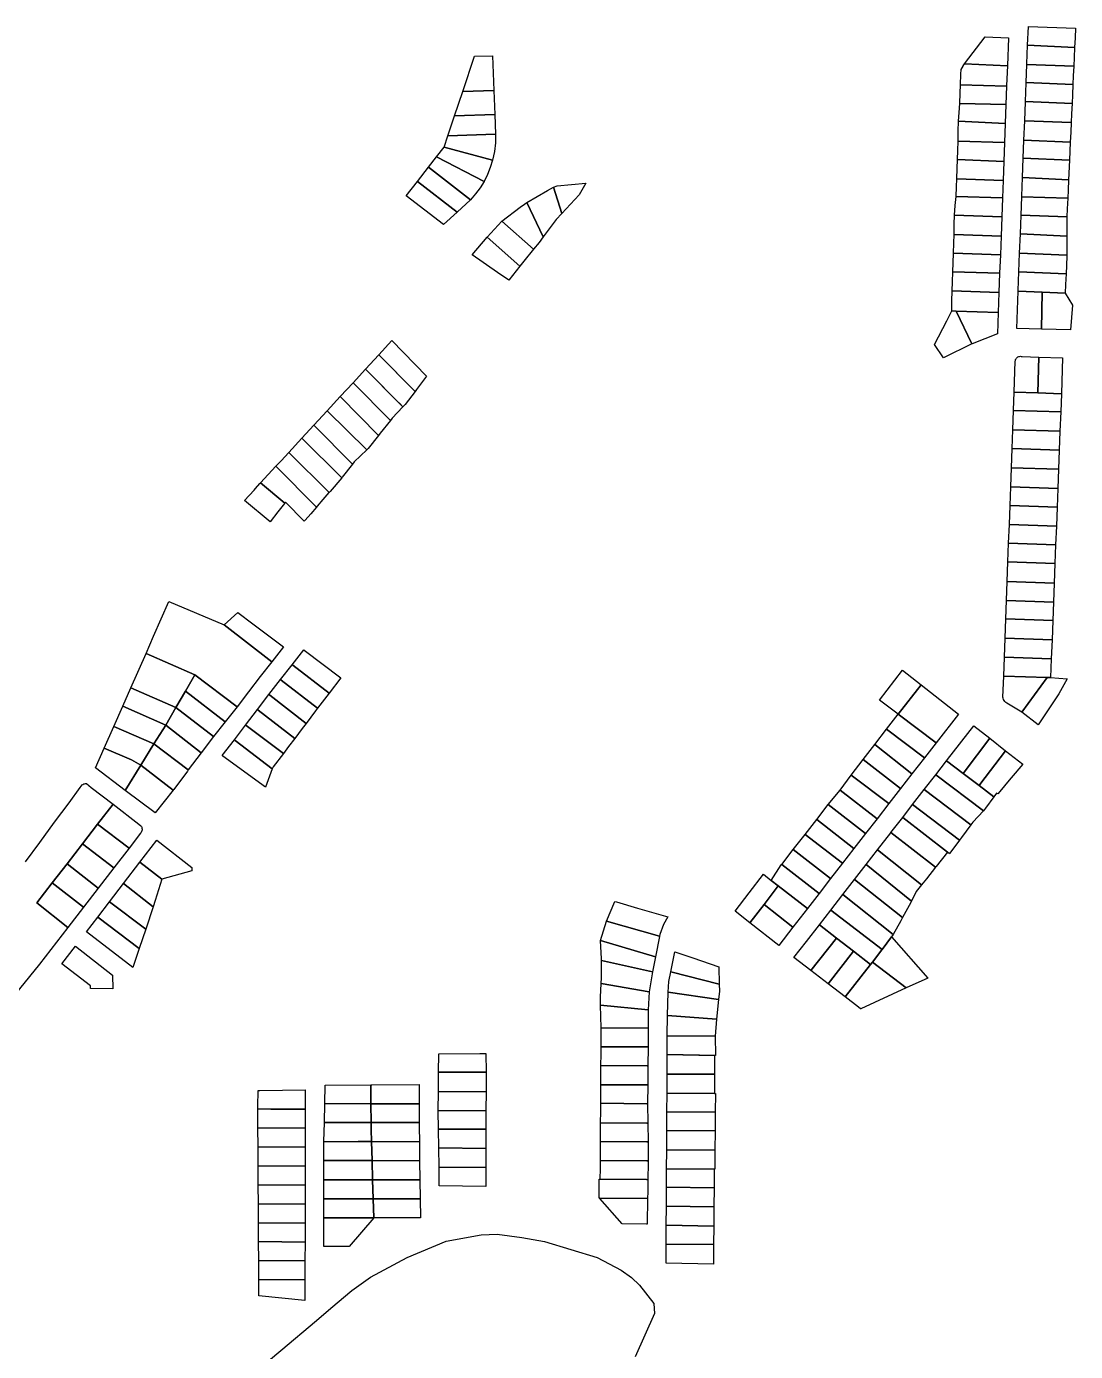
# Model space of a CAD drawing. Header units: millimetres. Extents: x 522658 to 553925, y 7796479 to 7820139.
# Drawn here: x 540008 to 540674, y 7802956 to 7803797 of the extents above; entities that cross this region are included whole.
import ezdxf

# ---------------------------------------------------------------- set-up
doc = ezdxf.new("R2010")
doc.units = ezdxf.units.MM
doc.layers.add('ZONA RESIDENCIAL 2 (ZR_2)', color=2, linetype='Continuous')

msp = doc.modelspace()

# ---------------------------------------------------------------- linework, layer by layer
at = {"layer": 'ZONA RESIDENCIAL 2 (ZR_2)'}
for points in [[(540630.62, 7803772.06), (540603.41, 7803773.31), (540616.45, 7803790.44), (540631.28, 7803789.73), (540631.27, 7803789.55), (540630.63, 7803772.27), (540630.62, 7803772.06)], [(540673.26, 7803783.69), (540643.47, 7803785.26), (540643.92, 7803797), (540673.83, 7803796.03), (540673.55, 7803789.91), (540673.26, 7803783.69)], [(540672.71, 7803771.75), (540643, 7803772.94), (540643.01, 7803773.29), (540643.47, 7803785.26), (540673.26, 7803783.69), (540672.97, 7803777.39), (540672.71, 7803771.75)], [(540292.52, 7803778.12), (540304.08, 7803778.46), (540304.87, 7803756.34), (540285.06, 7803755.81), (540292.52, 7803778.12)], [(540630.62, 7803772.06), (540630.16, 7803759.63), (540630.15, 7803759.24), (540600.86, 7803760.09), (540601.11, 7803766.86), (540601.21, 7803769.66), (540602.62, 7803771.74), (540602.51, 7803772.13), (540603.41, 7803773.31), (540630.62, 7803772.06)], [(540672.19, 7803760.28), (540642.55, 7803761.48), (540643, 7803772.94), (540672.71, 7803771.75), (540672.44, 7803765.7), (540672.19, 7803760.28)], [(540305.41, 7803741.19), (540279.87, 7803740.3), (540285.06, 7803755.81), (540304.87, 7803756.34), (540305.41, 7803741.19)], [(540630.15, 7803759.24), (540629.71, 7803747.5), (540600.41, 7803748.11), (540600.66, 7803754.78), (540600.86, 7803760.09), (540630.15, 7803759.24)], [(540671.64, 7803748.21), (540642.08, 7803749.34), (540642.54, 7803761.23), (540642.55, 7803761.48), (540672.19, 7803760.28), (540671.88, 7803753.62), (540671.64, 7803748.21)], [(540629.26, 7803735.4), (540599.56, 7803736.85), (540599.98, 7803742.48), (540600.41, 7803748.11), (540629.71, 7803747.5), (540629.26, 7803735.4)], [(540671.08, 7803736.08), (540641.61, 7803737.21), (540642.08, 7803749.27), (540642.08, 7803749.34), (540671.64, 7803748.21), (540671.33, 7803741.56), (540671.08, 7803736.08)], [(540305.85, 7803728.77), (540275.66, 7803727.69), (540279.87, 7803740.3), (540305.41, 7803741.19), (540305.85, 7803728.77)], [(540628.81, 7803723.42), (540599.41, 7803724.31), (540599.48, 7803730.5), (540599.56, 7803736.85), (540629.26, 7803735.4), (540628.81, 7803723.42)], [(540670.51, 7803723.66), (540641.14, 7803724.9), (540641.61, 7803737.21), (540671.08, 7803736.08), (540670.8, 7803730.04), (540670.51, 7803723.66)], [(540304.02, 7803712.15), (540273.23, 7803720.42), (540275.66, 7803727.69), (540305.85, 7803728.77), (540305.78, 7803723.18), (540305.17, 7803717.62), (540304.02, 7803712.15)], [(540628.36, 7803711.29), (540598.93, 7803712.64), (540599.16, 7803718.26), (540599.41, 7803724.31), (540628.81, 7803723.42), (540628.36, 7803711.29)], [(540669.98, 7803712.11), (540640.69, 7803713.41), (540641.14, 7803724.88), (540670.51, 7803723.66), (540669.98, 7803712.11)], [(540298.62, 7803698.75), (540296.1, 7803694.64), (540293.24, 7803690.76), (540290.07, 7803687.13), (540263.39, 7803707.8), (540268.49, 7803714.33), (540298.62, 7803698.75)], [(540298.62, 7803698.75), (540268.49, 7803714.33), (540273.23, 7803720.42), (540304.02, 7803712.15), (540302.6, 7803707.54), (540300.79, 7803703.06), (540298.62, 7803698.75)], [(540281.5, 7803679.23), (540256.36, 7803698.77), (540263.39, 7803707.8), (540290.07, 7803687.13), (540281.5, 7803679.23)], [(540627.92, 7803699.38), (540598.53, 7803700.34), (540598.74, 7803706.89), (540598.93, 7803712.64), (540628.36, 7803711.29), (540627.92, 7803699.38)], [(540669.41, 7803699.72), (540640.22, 7803701.23), (540640.69, 7803713.41), (540669.98, 7803712.11), (540669.41, 7803699.72)], [(540281.5, 7803679.23), (540272.87, 7803671.29), (540249.24, 7803689.63), (540256.36, 7803698.77), (540281.5, 7803679.23)], [(540348.02, 7803678.44), (540342.78, 7803694.97), (540344.9, 7803695.9), (540363.29, 7803697.52), (540359.03, 7803690.21), (540348.02, 7803678.44)], [(540627.51, 7803688.41), (540598.06, 7803689.07), (540598.32, 7803695.27), (540598.53, 7803700.34), (540627.92, 7803699.38), (540627.51, 7803688.41)], [(540668.88, 7803688.15), (540639.74, 7803688.86), (540639.76, 7803689.26), (540640.22, 7803701.23), (540669.41, 7803699.72), (540669.11, 7803693.1), (540668.88, 7803688.15)], [(540348.02, 7803678.44), (540344.42, 7803674.58), (540336.12, 7803663.49), (540325.78, 7803685.24), (540338.79, 7803693.06), (540342.78, 7803694.97), (540348.02, 7803678.44)], [(540627.06, 7803676.35), (540597.02, 7803677.24), (540597.57, 7803683.45), (540598.06, 7803689.07), (540627.51, 7803688.41), (540627.06, 7803676.35)], [(540668.35, 7803676.15), (540639.3, 7803677.32), (540639.74, 7803688.86), (540668.88, 7803688.15), (540668.56, 7803681.26), (540668.35, 7803676.15)], [(540336.12, 7803663.49), (540333.54, 7803660.04), (540329.97, 7803655.65), (540309.89, 7803673.44), (540321.61, 7803682.38), (540324.3, 7803684.35), (540325.78, 7803685.24), (540336.12, 7803663.49)], [(540329.97, 7803655.65), (540323.87, 7803648.17), (540321.27, 7803644.98), (540300.63, 7803663.36), (540309.89, 7803673.44), (540329.97, 7803655.65)], [(540626.6, 7803664.07), (540596.79, 7803665.1), (540596.91, 7803671.55), (540597.02, 7803677.24), (540627.06, 7803676.35), (540626.6, 7803664.07)], [(540668.35, 7803664.01), (540638.84, 7803665.5), (540639.3, 7803677.32), (540668.35, 7803676.15), (540668.35, 7803669.5), (540668.35, 7803664.01)], [(540321.27, 7803644.98), (540314.3, 7803636.03), (540307.14, 7803640.99), (540291.11, 7803652.12), (540300.63, 7803663.36), (540321.27, 7803644.98)], [(540626.16, 7803652.16), (540596.42, 7803653.28), (540596.62, 7803659.63), (540596.79, 7803665.1), (540626.6, 7803664.07), (540626.16, 7803652.16)], [(540668.35, 7803652.03), (540638.37, 7803653.25), (540638.84, 7803665.44), (540638.84, 7803665.5), (540668.35, 7803664.01), (540668.35, 7803657.12), (540668.35, 7803652.03)], [(540626.16, 7803652.16), (540625.72, 7803640.49), (540596.05, 7803641.31), (540596.23, 7803647.01), (540596.42, 7803653.28), (540626.16, 7803652.16)], [(540667.85, 7803640.14), (540637.91, 7803641.28), (540638.37, 7803653.25), (540668.35, 7803652.03), (540668.35, 7803651.61), (540668.08, 7803645.4), (540667.85, 7803640.14)], [(540625.72, 7803640.49), (540625.27, 7803628.33), (540595.67, 7803629.23), (540595.85, 7803635.07), (540596.05, 7803641.31), (540625.72, 7803640.49)], [(540667.85, 7803640.14), (540667.56, 7803633.34), (540667.33, 7803627.91), (540652.67, 7803628.53), (540637.44, 7803629.18), (540637.46, 7803629.59), (540637.91, 7803641.28), (540667.85, 7803640.14)], [(540625.27, 7803628.33), (540624.8, 7803615.63), (540598.18, 7803616.43), (540595.28, 7803616.52), (540595.47, 7803622.8), (540595.67, 7803629.23), (540625.27, 7803628.33)], [(540652.67, 7803628.53), (540652.27, 7803605.04), (540636.52, 7803605.5), (540637.44, 7803629.18), (540652.67, 7803628.53)], [(540652.27, 7803605.04), (540652.67, 7803628.53), (540667.33, 7803627.91), (540671.85, 7803620.13), (540670.57, 7803604.5), (540652.48, 7803605.03), (540652.27, 7803605.04)], [(540590, 7803586.73), (540584.44, 7803595.25), (540592.12, 7803610.32), (540595.28, 7803616.52), (540598.18, 7803616.43), (540608.15, 7803595.58), (540590, 7803586.73)], [(540598.18, 7803616.43), (540624.8, 7803615.63), (540624.3, 7803602.12), (540608.26, 7803595.63), (540608.15, 7803595.58), (540598.18, 7803616.43)], [(540254.84, 7803565.38), (540231.84, 7803588.7), (540240.2, 7803597.75), (540262.01, 7803575.15), (540255.81, 7803566.63), (540254.84, 7803565.38)], [(540231.84, 7803588.7), (540253.61, 7803566.63), (540254.84, 7803565.38), (540248.51, 7803557.26), (540247.1, 7803555.75), (540244.89, 7803557.99), (540244.56, 7803558.33), (540223.51, 7803579.68), (540231.84, 7803588.7)], [(540649.87, 7803564.54), (540634.93, 7803565.08), (540635.64, 7803584.65), (540635.71, 7803585.2), (540635.87, 7803585.72), (540636.11, 7803586.22), (540636.44, 7803586.66), (540636.84, 7803587.04), (540637.3, 7803587.35), (540637.8, 7803587.58), (540638.33, 7803587.71), (540638.88, 7803587.76), (540639.43, 7803587.71), (540639.96, 7803587.57), (540650.59, 7803587.21), (540649.87, 7803564.6), (540649.87, 7803564.54)], [(540247.1, 7803555.75), (540240.33, 7803548.45), (540239.19, 7803547.03), (540215.53, 7803571.03), (540223.51, 7803579.68), (540247.1, 7803555.75)], [(540664.87, 7803563.99), (540649.87, 7803564.54), (540649.87, 7803564.6), (540650.59, 7803587.21), (540665.6, 7803586.7), (540664.87, 7803564.11), (540664.87, 7803563.99)], [(540239.19, 7803547.03), (540232.71, 7803539), (540231.62, 7803537.63), (540207.39, 7803562.21), (540215.53, 7803571.03), (540239.19, 7803547.03)], [(540649.87, 7803564.54), (540664.87, 7803563.99), (540664.43, 7803552.45), (540634.5, 7803553.29), (540634.51, 7803553.54), (540634.93, 7803565.08), (540649.87, 7803564.54)], [(540231.62, 7803537.63), (540225.01, 7803529.32), (540224.19, 7803528.52), (540199.11, 7803553.24), (540207.39, 7803562.21), (540231.62, 7803537.63)], [(540224.19, 7803528.52), (540216.28, 7803520.75), (540215.18, 7803519.35), (540190.67, 7803544.09), (540199.11, 7803553.24), (540224.19, 7803528.52)], [(540664.43, 7803552.45), (540663.97, 7803540.24), (540634.06, 7803541.2), (540634.5, 7803553.29), (540664.43, 7803552.45)], [(540215.18, 7803519.35), (540208.66, 7803511.06), (540208.41, 7803510.77), (540183, 7803535.78), (540190.67, 7803544.09), (540215.18, 7803519.35)], [(540663.97, 7803540.24), (540663.51, 7803528.16), (540633.62, 7803529.22), (540634.06, 7803541.2), (540663.97, 7803540.24)], [(540208.41, 7803510.77), (540200.91, 7803502.1), (540200.31, 7803501.4), (540174.67, 7803526.75), (540174.74, 7803526.83), (540183, 7803535.78), (540208.41, 7803510.77)], [(540663.51, 7803528.16), (540663.05, 7803516.12), (540633.18, 7803517.08), (540633.62, 7803529.22), (540663.51, 7803528.16)], [(540200.31, 7803501.4), (540200.2, 7803501.28), (540196.43, 7803496.93), (540192.84, 7803492.78), (540192.27, 7803492.12), (540166.58, 7803517.98), (540169.82, 7803521.49), (540174.67, 7803526.75), (540200.31, 7803501.4)], [(540192.27, 7803492.12), (540188.64, 7803487.92), (540185.03, 7803483.76), (540184.59, 7803483.25), (540172.6, 7803495.17), (540172.55, 7803495.1), (540172.15, 7803494.58), (540156.82, 7803507.4), (540161.75, 7803512.74), (540166.58, 7803517.98), (540192.27, 7803492.12)], [(540663.05, 7803516.12), (540662.59, 7803503.96), (540632.74, 7803505.05), (540633.18, 7803517.08), (540663.05, 7803516.12)], [(540172.15, 7803494.58), (540171.22, 7803493.4), (540168.61, 7803490.07), (540167.8, 7803489.03), (540162.89, 7803482.77), (540146.62, 7803496.35), (540152.71, 7803502.95), (540153.61, 7803503.92), (540156.47, 7803507.02), (540156.82, 7803507.4), (540172.15, 7803494.58)], [(540662.59, 7803503.96), (540662.14, 7803492.04), (540632.3, 7803493.09), (540632.74, 7803505.05), (540662.59, 7803503.96)], [(540662.14, 7803492.04), (540661.69, 7803480.08), (540631.87, 7803481.17), (540632.3, 7803493.09), (540662.14, 7803492.04)], [(540661.69, 7803480.08), (540661.24, 7803468.1), (540631.43, 7803469.15), (540631.87, 7803481.17), (540661.69, 7803480.08)], [(540661.24, 7803468.1), (540660.79, 7803456.36), (540631, 7803457.41), (540631.43, 7803469.15), (540661.24, 7803468.1)], [(540660.79, 7803456.36), (540660.32, 7803443.88), (540630.55, 7803444.97), (540631, 7803457.41), (540660.79, 7803456.36)], [(540660.32, 7803443.88), (540659.86, 7803431.79), (540630.11, 7803432.87), (540630.55, 7803444.97), (540660.32, 7803443.88)], [(540149.21, 7803374.94), (540141.89, 7803365.48), (540115.14, 7803385.7), (540084.16, 7803399.32), (540089, 7803410.31), (540093.83, 7803421.26), (540098.64, 7803432.18), (540133.76, 7803417.32), (540163.97, 7803394), (540156.66, 7803384.56), (540149.21, 7803374.94)], [(540659.86, 7803431.79), (540659.42, 7803420.18), (540629.69, 7803421.23), (540630.11, 7803432.87), (540659.86, 7803431.79)], [(540171.31, 7803403.48), (540163.97, 7803394), (540133.76, 7803417.32), (540142.41, 7803425.29), (540152.03, 7803418.03), (540171.31, 7803403.48)], [(540659.42, 7803420.18), (540658.96, 7803407.94), (540629.24, 7803408.99), (540629.69, 7803421.23), (540659.42, 7803420.18)], [(540658.96, 7803407.94), (540658.49, 7803395.77), (540628.79, 7803396.82), (540629.24, 7803408.99), (540658.96, 7803407.94)], [(540109.21, 7803375.34), (540103.04, 7803364.99), (540074.54, 7803377.5), (540084.16, 7803399.32), (540115.14, 7803385.7), (540109.21, 7803375.34)], [(540184.54, 7803401.43), (540207.66, 7803383.73), (540200.27, 7803374.1), (540177.21, 7803391.85), (540176.89, 7803392.05), (540184.34, 7803401.53), (540184.54, 7803401.43)], [(540628.35, 7803384.82), (540628.79, 7803396.82), (540658.49, 7803395.77), (540658.05, 7803383.91), (540655.83, 7803383.99), (540628.35, 7803384.82)], [(540177.21, 7803391.85), (540200.27, 7803374.1), (540193.03, 7803364.53), (540169.97, 7803382.4), (540169.52, 7803382.72), (540176.89, 7803392.05), (540177.21, 7803391.85)], [(540549.48, 7803369.65), (540564.16, 7803388.62), (540575.95, 7803379.35), (540561.37, 7803360.68), (540549.48, 7803369.65)], [(540109.21, 7803375.34), (540115.14, 7803385.7), (540141.89, 7803365.48), (540134.38, 7803355.87), (540109.21, 7803375.34)], [(540169.97, 7803382.4), (540193.03, 7803364.53), (540191.79, 7803362.89), (540185.67, 7803354.81), (540162.62, 7803372.8), (540162.17, 7803373.12), (540169.52, 7803382.72), (540169.97, 7803382.4)], [(540599.54, 7803360.8), (540585.36, 7803342.56), (540573.34, 7803351.64), (540561.37, 7803360.68), (540575.95, 7803379.35), (540587.74, 7803370.08), (540599.54, 7803360.8)], [(540655.83, 7803383.99), (540639.69, 7803361.94), (540630.19, 7803367.72), (540629.57, 7803368.19), (540629.02, 7803368.75), (540628.57, 7803369.38), (540628.21, 7803370.07), (540627.95, 7803370.8), (540627.81, 7803371.57), (540628.35, 7803384.82), (540655.83, 7803383.99)], [(540668.52, 7803383.2), (540663.23, 7803373.62), (540650.07, 7803354.08), (540639.69, 7803361.94), (540655.83, 7803383.99), (540658.05, 7803383.91), (540668.52, 7803383.2)], [(540103.04, 7803364.99), (540096.68, 7803353.66), (540069.36, 7803365.75), (540074.54, 7803377.5), (540103.04, 7803364.99)], [(540103.04, 7803364.99), (540109.21, 7803375.34), (540134.38, 7803355.87), (540127.05, 7803346.5), (540103.04, 7803364.99)], [(540162.62, 7803372.8), (540185.67, 7803354.81), (540183.28, 7803351.65), (540178.52, 7803345.36), (540155.34, 7803363.29), (540154.9, 7803363.62), (540162.17, 7803373.12), (540162.62, 7803372.8)], [(540096.68, 7803353.66), (540089.04, 7803341.87), (540063.73, 7803352.98), (540069.36, 7803365.75), (540096.68, 7803353.66)], [(540096.68, 7803353.66), (540103.04, 7803364.99), (540127.05, 7803346.5), (540119.24, 7803336.25), (540096.68, 7803353.66)], [(540155.34, 7803363.29), (540178.52, 7803345.36), (540174.56, 7803340.13), (540171.33, 7803335.86), (540147.81, 7803353.45), (540147.36, 7803353.76), (540154.9, 7803363.62), (540155.34, 7803363.29)], [(540089.04, 7803341.87), (540080.88, 7803328.36), (540074.91, 7803331.79), (540057.63, 7803339.14), (540063.73, 7803352.98), (540089.04, 7803341.87)], [(540089.04, 7803341.87), (540096.68, 7803353.66), (540119.24, 7803336.25), (540110.94, 7803325.35), (540089.04, 7803341.87)], [(540147.81, 7803353.45), (540171.33, 7803335.86), (540164.88, 7803327.34), (540164.58, 7803326.94), (540164.29, 7803326.13), (540140.63, 7803344.07), (540140.21, 7803344.42), (540147.36, 7803353.76), (540147.81, 7803353.45)], [(540585.36, 7803342.56), (540578, 7803333.09), (540553.98, 7803351.22), (540561.37, 7803360.68), (540573.34, 7803351.64), (540585.36, 7803342.56)], [(540603.11, 7803323.91), (540602.57, 7803323.19), (540592.07, 7803331.21), (540592.62, 7803331.91), (540609.28, 7803353.4), (540619.38, 7803345.43), (540603.11, 7803323.91)], [(540140.63, 7803344.07), (540164.29, 7803326.13), (540160.06, 7803314.5), (540132.94, 7803334.16), (540132.56, 7803334.43), (540140.21, 7803344.42), (540140.63, 7803344.07)], [(540578, 7803333.09), (540570.09, 7803322.91), (540546.44, 7803341.55), (540553.98, 7803351.22), (540578, 7803333.09)], [(540613.2, 7803316.21), (540612.65, 7803315.49), (540602.57, 7803323.19), (540603.11, 7803323.91), (540619.38, 7803345.43), (540629.46, 7803337.49), (540613.2, 7803316.21)], [(540080.88, 7803328.36), (540070.93, 7803312.37), (540052.1, 7803326.6), (540057.63, 7803339.14), (540074.91, 7803331.79), (540080.88, 7803328.36)], [(540080.88, 7803328.36), (540089.04, 7803341.87), (540110.94, 7803325.35), (540110.41, 7803324.66), (540101.74, 7803313.02), (540101.3, 7803312.46), (540080.88, 7803328.36)], [(540570.09, 7803322.91), (540562.82, 7803313.56), (540539.04, 7803332.08), (540546.44, 7803341.55), (540570.09, 7803322.91)], [(540632.87, 7803320.12), (540624.76, 7803310.49), (540624.49, 7803310.17), (540623.79, 7803310.69), (540622.56, 7803309.06), (540622.02, 7803308.33), (540612.65, 7803315.49), (540613.2, 7803316.21), (540629.46, 7803337.49), (540640.43, 7803329.09), (540633.1, 7803320.39), (540632.87, 7803320.12)], [(540070.93, 7803312.37), (540080.88, 7803328.36), (540101.3, 7803312.46), (540089.87, 7803298.05), (540070.93, 7803312.37)], [(540562.82, 7803313.56), (540555.41, 7803304.02), (540531.58, 7803322.02), (540539.04, 7803332.08), (540562.82, 7803313.56)], [(540622.02, 7803308.33), (540616.66, 7803301.12), (540615.38, 7803299.4), (540585.15, 7803322.28), (540592.07, 7803331.21), (540602.57, 7803323.19), (540612.65, 7803315.49), (540622.02, 7803308.33)], [(540555.41, 7803304.02), (540547.91, 7803294.36), (540524.57, 7803312.63), (540531.58, 7803322.02), (540555.41, 7803304.02)], [(540615.38, 7803299.4), (540608.61, 7803292.16), (540607.34, 7803290.44), (540577.91, 7803312.93), (540585.15, 7803322.28), (540615.38, 7803299.4)], [(540547.91, 7803294.36), (540540.67, 7803285.05), (540517, 7803303.38), (540524.57, 7803312.63), (540547.91, 7803294.36)], [(540601.43, 7803282.54), (540600.22, 7803280.82), (540570.49, 7803303.36), (540577.91, 7803312.93), (540607.34, 7803290.44), (540601.43, 7803282.54)], [(540053.44, 7803290.92), (540063.23, 7803303.58), (540079.64, 7803290.88), (540080.88, 7803289.91), (540081.2, 7803289.46), (540081.44, 7803288.96), (540081.6, 7803288.43), (540081.68, 7803287.88), (540081.68, 7803287.33), (540081.59, 7803286.79), (540081.41, 7803286.26), (540081.16, 7803285.77), (540080.95, 7803285.46), (540080.7, 7803285.17), (540073.48, 7803275.83), (540053.44, 7803290.92)], [(540540.67, 7803285.05), (540533.24, 7803275.5), (540509.72, 7803293.84), (540517, 7803303.38), (540540.67, 7803285.05)], [(540600.22, 7803280.82), (540594.16, 7803272.54), (540593.92, 7803272.21), (540592.57, 7803273.26), (540564.21, 7803295.25), (540570.49, 7803303.36), (540600.22, 7803280.82)], [(540533.24, 7803275.5), (540525.98, 7803266.15), (540502.27, 7803284.41), (540509.72, 7803293.84), (540533.24, 7803275.5)], [(540592.57, 7803273.26), (540585.41, 7803264.2), (540585.03, 7803263.71), (540556.75, 7803285.65), (540564.21, 7803295.25), (540592.57, 7803273.26)], [(540043.85, 7803278.52), (540053.44, 7803290.92), (540073.48, 7803275.83), (540063.71, 7803263.18), (540043.85, 7803278.52)], [(540585.03, 7803263.71), (540579.23, 7803256.37), (540576.15, 7803252.46), (540548.16, 7803274.57), (540556.66, 7803285.53), (540556.75, 7803285.65), (540585.03, 7803263.71)], [(540034.08, 7803265.88), (540043.85, 7803278.52), (540063.71, 7803263.18), (540053.81, 7803250.37), (540034.08, 7803265.88)], [(540113.33, 7803261.27), (540094.29, 7803256.06), (540080.35, 7803266.9), (540091, 7803280.77), (540113.33, 7803263.4), (540113.33, 7803261.27)], [(540525.98, 7803266.15), (540518.46, 7803256.42), (540494.75, 7803274.89), (540502.27, 7803284.41), (540525.98, 7803266.15)], [(540518.46, 7803256.42), (540511.14, 7803246.93), (540487.43, 7803265.46), (540494.75, 7803274.89), (540518.46, 7803256.42)], [(540569.87, 7803242.11), (540540.96, 7803265.28), (540548.16, 7803274.57), (540576.15, 7803252.46), (540572.77, 7803248.18), (540569.87, 7803242.11)], [(540024.72, 7803253.76), (540034.08, 7803265.88), (540053.81, 7803250.37), (540044.45, 7803238.25), (540024.72, 7803253.76)], [(540094.29, 7803256.06), (540090.07, 7803242.57), (540088.69, 7803238.45), (540069.88, 7803253.26), (540080.35, 7803266.9), (540094.29, 7803256.06)], [(540511.14, 7803246.93), (540503.77, 7803237.38), (540485.28, 7803251.83), (540480.83, 7803255.31), (540487.2, 7803265.16), (540487.43, 7803265.46), (540511.14, 7803246.93)], [(540564.13, 7803231.71), (540533.58, 7803255.75), (540540.96, 7803265.28), (540569.87, 7803242.11), (540568.39, 7803239.42), (540564.13, 7803231.71)], [(540014.86, 7803241.02), (540024.72, 7803253.76), (540044.45, 7803238.25), (540034.6, 7803225.5), (540014.86, 7803241.02)], [(540088.69, 7803238.45), (540083.95, 7803224.3), (540060.94, 7803241.61), (540069.88, 7803253.26), (540088.69, 7803238.45)], [(540457.83, 7803235.67), (540466.71, 7803247.29), (540475.83, 7803259.22), (540480.83, 7803255.31), (540485.28, 7803251.83), (540476.29, 7803240.07), (540467.28, 7803228.27), (540457.83, 7803235.67)], [(540494.61, 7803225.52), (540476.29, 7803240.07), (540485.28, 7803251.83), (540503.77, 7803237.38), (540494.61, 7803225.52)], [(540564.13, 7803231.71), (540562.95, 7803229.58), (540558.17, 7803220.93), (540526.2, 7803246.24), (540533.58, 7803255.75), (540564.13, 7803231.71)], [(540551.19, 7803211.49), (540518.64, 7803236.48), (540526.2, 7803246.24), (540558.17, 7803220.93), (540557.12, 7803219.51), (540551.19, 7803211.49)], [(540083.95, 7803224.3), (540079.82, 7803211.99), (540053.58, 7803232.02), (540060.94, 7803241.61), (540083.95, 7803224.3)], [(540376.37, 7803229.35), (540381.67, 7803241.86), (540382.6, 7803241.58), (540396.05, 7803237.6), (540415.13, 7803232.25), (540412.43, 7803227.21), (540410.15, 7803221.05), (540409.94, 7803219.94), (540376.37, 7803229.35)], [(540494.61, 7803225.52), (540485.63, 7803213.89), (540467.28, 7803228.27), (540476.29, 7803240.07), (540494.61, 7803225.52)], [(540551.19, 7803211.49), (540551.03, 7803211.27), (540545, 7803203.48), (540543.82, 7803201.95), (540533.1, 7803210.29), (540522.26, 7803218.72), (540511.41, 7803227.16), (540518.64, 7803236.48), (540551.19, 7803211.49)], [(540079.82, 7803211.99), (540075.8, 7803199.99), (540046.31, 7803222.55), (540053.58, 7803232.02), (540079.82, 7803211.99)], [(540409.94, 7803219.94), (540409.87, 7803219.6), (540407.37, 7803206.84), (540372.46, 7803217.18), (540376.37, 7803229.35), (540409.94, 7803219.94)], [(540522.26, 7803218.72), (540506.03, 7803198.06), (540495.13, 7803206.45), (540503.17, 7803216.53), (540511.41, 7803227.16), (540522.26, 7803218.72)], [(540533.1, 7803210.29), (540516.96, 7803189.65), (540506.03, 7803198.06), (540522.26, 7803218.72), (540533.1, 7803210.29)], [(540580.09, 7803193.34), (540566.44, 7803187.09), (540545, 7803203.48), (540551.03, 7803211.27), (540551.19, 7803211.49), (540557.12, 7803219.51), (540580.09, 7803193.34)], [(540063, 7803195.23), (540063.03, 7803186.56), (540048.92, 7803186.66), (540048.91, 7803188.46), (540030.81, 7803202.36), (540039.39, 7803213.54), (540063, 7803195.23)], [(540405.5, 7803197.33), (540373.2, 7803204.47), (540373.21, 7803205.56), (540372.46, 7803217.18), (540407.37, 7803206.84), (540405.5, 7803197.33)], [(540447.82, 7803189.4), (540417.05, 7803197.31), (540419.7, 7803210.03), (540431.02, 7803206.21), (540447.56, 7803200.52), (540447.82, 7803189.4)], [(540516.96, 7803189.65), (540533.1, 7803210.29), (540543.82, 7803201.95), (540527.65, 7803181.43), (540516.96, 7803189.65)], [(540405.5, 7803197.33), (540403.46, 7803184.69), (540372.96, 7803189.97), (540373.14, 7803193.52), (540373.2, 7803204.47), (540405.5, 7803197.33)], [(540566.44, 7803187.09), (540537.62, 7803173.89), (540537.52, 7803173.84), (540536.19, 7803174.86), (540527.65, 7803181.43), (540543.82, 7803201.95), (540545, 7803203.48), (540566.44, 7803187.09)], [(540447.38, 7803179.82), (540415.51, 7803184.4), (540415.77, 7803191.16), (540417.05, 7803197.31), (540447.82, 7803189.4), (540447.92, 7803185.03), (540447.38, 7803179.82)], [(540403.46, 7803184.69), (540403.44, 7803184.55), (540402.82, 7803173.22), (540372.55, 7803176.14), (540372.5, 7803181.13), (540372.96, 7803189.97), (540403.46, 7803184.69)], [(540447.38, 7803179.82), (540446.09, 7803167.25), (540414.94, 7803169.68), (540415.51, 7803184.4), (540447.38, 7803179.82)], [(540372.95, 7803161.65), (540372.84, 7803161.65), (540372.71, 7803168.98), (540372.55, 7803176.14), (540402.82, 7803173.22), (540402.69, 7803161.46), (540372.95, 7803161.65)], [(540446.09, 7803167.25), (540445.25, 7803156.56), (540414.87, 7803156.67), (540414.94, 7803169.6), (540414.94, 7803169.68), (540446.09, 7803167.25)], [(540372.95, 7803161.65), (540402.5, 7803161.46), (540402.69, 7803161.46), (540402.63, 7803149.66), (540402.18, 7803149.66), (540372.88, 7803149.79), (540372.92, 7803157), (540372.84, 7803161.65), (540372.95, 7803161.65)], [(540445.35, 7803144.28), (540414.81, 7803144.81), (540414.87, 7803156.67), (540445.25, 7803156.56), (540445.35, 7803144.28)], [(540269.78, 7803133.55), (540269.94, 7803145.36), (540295.85, 7803145.43), (540299.79, 7803145.44), (540299.86, 7803133.65), (540269.78, 7803133.55)], [(540372.88, 7803149.79), (540402.18, 7803149.66), (540402.63, 7803149.66), (540402.56, 7803137.68), (540402.11, 7803137.68), (540372.8, 7803137.75), (540372.85, 7803144.94), (540372.88, 7803149.79)], [(540444.82, 7803132.31), (540414.74, 7803132.39), (540414.81, 7803144.81), (540444.83, 7803144.29), (540444.82, 7803132.31)], [(540372.8, 7803137.75), (540402.11, 7803137.68), (540402.56, 7803137.68), (540402.56, 7803137.5), (540402.49, 7803125.66), (540402.49, 7803125.51), (540402.05, 7803125.51), (540372.73, 7803125.64), (540372.77, 7803132.87), (540372.8, 7803137.75)], [(540226.89, 7803113.51), (540197.61, 7803113.66), (540197.88, 7803125.41), (540226.78, 7803125.54), (540226.89, 7803113.51)], [(540226.89, 7803113.51), (540226.78, 7803125.54), (540227.53, 7803125.54), (540257.41, 7803125.84), (540257.37, 7803120.37), (540257.39, 7803113.61), (540229.5, 7803113.5), (540226.89, 7803113.51)], [(540269.62, 7803121.23), (540269.78, 7803133.55), (540299.86, 7803133.65), (540299.94, 7803121.35), (540269.62, 7803121.23)], [(540372.73, 7803125.64), (540402.05, 7803125.51), (540402.49, 7803125.51), (540402.33, 7803113.64), (540401.99, 7803113.63), (540372.66, 7803113.87), (540372.65, 7803120.71), (540372.73, 7803125.64)], [(540444.82, 7803132.31), (540444.8, 7803120.16), (540414.68, 7803120.37), (540414.74, 7803132.39), (540444.82, 7803132.31)], [(540185.22, 7803110.05), (540155.08, 7803110.28), (540155.1, 7803111.76), (540155.25, 7803121.98), (540156.43, 7803121.99), (540170.77, 7803122.16), (540185.24, 7803122.33), (540185.22, 7803110.05)], [(540299.74, 7803109.31), (540269.47, 7803109.18), (540269.46, 7803109.6), (540269.62, 7803121.23), (540299.94, 7803121.35), (540299.74, 7803109.31)], [(540445.41, 7803120.16), (540445.29, 7803108.35), (540414.62, 7803108.48), (540414.68, 7803120.37), (540444.8, 7803120.16), (540445.41, 7803120.16)], [(540185.19, 7803098.15), (540155.15, 7803098.38), (540155.14, 7803099.76), (540155.08, 7803110.28), (540163.25, 7803110.22), (540185.22, 7803110.05), (540185.19, 7803098.15)], [(540226.89, 7803113.51), (540227, 7803101.75), (540197.33, 7803101.64), (540197.61, 7803113.66), (540226.89, 7803113.51)], [(540227, 7803101.75), (540226.89, 7803113.51), (540229.5, 7803113.5), (540257.39, 7803113.61), (540257.42, 7803101.71), (540227.99, 7803101.75), (540227, 7803101.75)], [(540299.76, 7803097.4), (540269.66, 7803097.4), (540269.47, 7803109.18), (540299.74, 7803109.31), (540299.76, 7803097.4)], [(540372.66, 7803113.87), (540401.99, 7803113.63), (540402.33, 7803113.64), (540402.49, 7803101.36), (540401.93, 7803101.36), (540372.59, 7803101.57), (540372.63, 7803108.64), (540372.66, 7803113.87)], [(540227.26, 7803089.54), (540218.78, 7803089.55), (540197.05, 7803089.44), (540197.05, 7803089.68), (540197.33, 7803101.64), (540227, 7803101.75), (540227.04, 7803097.26), (540227.26, 7803089.54)], [(540257.46, 7803098.98), (540257.58, 7803089.49), (540227.26, 7803089.54), (540227.04, 7803097.26), (540227, 7803101.75), (540227.99, 7803101.75), (540257.42, 7803101.71), (540257.44, 7803099.79), (540257.46, 7803098.98)], [(540372.59, 7803101.57), (540401.93, 7803101.36), (540402.49, 7803101.36), (540402.65, 7803089.44), (540401.87, 7803089.45), (540372.51, 7803089.66), (540372.56, 7803096.57), (540372.59, 7803101.57)], [(540445.29, 7803108.35), (540445.17, 7803096.32), (540414.56, 7803096.63), (540414.62, 7803108.48), (540445.29, 7803108.35)], [(540185.16, 7803086.07), (540155.22, 7803086.3), (540155.15, 7803098.38), (540185.19, 7803098.15), (540185.16, 7803086.07)], [(540299.79, 7803085.1), (540269.85, 7803085.57), (540269.66, 7803097.4), (540299.76, 7803097.4), (540299.79, 7803085.1)], [(540445.17, 7803096.32), (540445.05, 7803084.13), (540414.5, 7803084.4), (540414.56, 7803096.63), (540445.17, 7803096.32)], [(540185.13, 7803074.04), (540155.29, 7803074.26), (540155.22, 7803086.3), (540185.16, 7803086.07), (540185.13, 7803074.04)], [(540227.26, 7803089.54), (540227.6, 7803077.51), (540197.04, 7803077.53), (540197.05, 7803089.44), (540218.78, 7803089.55), (540227.26, 7803089.54)], [(540257.58, 7803089.49), (540257.75, 7803077.48), (540227.6, 7803077.51), (540227.26, 7803089.54), (540257.58, 7803089.49)], [(540299.79, 7803085.1), (540299.81, 7803073.19), (540270.05, 7803073.44), (540269.85, 7803085.57), (540299.79, 7803085.1)], [(540402.65, 7803089.44), (540402.81, 7803077.43), (540401.81, 7803077.44), (540372.44, 7803077.65), (540372.48, 7803084.29), (540372.51, 7803089.66), (540401.87, 7803089.45), (540402.65, 7803089.44)], [(540445.05, 7803084.13), (540444.94, 7803072.15), (540414.44, 7803072.35), (540414.5, 7803084.4), (540445.05, 7803084.13)], [(540227.6, 7803077.51), (540227.94, 7803065.38), (540197.04, 7803065.41), (540197.04, 7803077.53), (540227.6, 7803077.51)], [(540257.75, 7803077.48), (540257.91, 7803065.36), (540227.94, 7803065.38), (540227.6, 7803077.51), (540257.75, 7803077.48)], [(540402.83, 7803076.24), (540402.62, 7803065.42), (540401.75, 7803065.43), (540372.37, 7803065.75), (540372.41, 7803072.55), (540372.44, 7803077.65), (540401.81, 7803077.44), (540402.81, 7803077.43), (540402.83, 7803076.24)], [(540185.1, 7803062), (540155.36, 7803062.22), (540155.29, 7803074.26), (540185.13, 7803074.04), (540185.1, 7803062)], [(540299.81, 7803073.19), (540299.83, 7803061.17), (540270.24, 7803061.42), (540270.05, 7803073.44), (540299.81, 7803073.19)], [(540444.61, 7803072.16), (540444.52, 7803060.24), (540414.38, 7803060.58), (540414.44, 7803072.35), (540444.61, 7803072.16)], [(540185.08, 7803049.96), (540155.43, 7803050.18), (540155.36, 7803062.22), (540185.1, 7803062), (540185.08, 7803049.96)], [(540227.94, 7803065.38), (540228.28, 7803053.26), (540197.03, 7803053.29), (540197.04, 7803065.41), (540227.94, 7803065.38)], [(540257.91, 7803065.36), (540258.07, 7803053.24), (540228.28, 7803053.26), (540227.94, 7803065.38), (540257.91, 7803065.36)], [(540402.39, 7803053.6), (540372.11, 7803053.5), (540371.55, 7803054.14), (540371.59, 7803060.92), (540371.57, 7803065.76), (540372.37, 7803065.75), (540401.75, 7803065.43), (540402.62, 7803065.42), (540402.46, 7803057.59), (540402.39, 7803053.6)], [(540444.43, 7803048.23), (540414.32, 7803048.57), (540414.38, 7803060.58), (540444.52, 7803060.24), (540444.43, 7803048.23)], [(540185.05, 7803037.92), (540155.5, 7803038.14), (540155.43, 7803050.18), (540185.08, 7803049.96), (540185.05, 7803037.92)], [(540228.28, 7803053.26), (540228.62, 7803041.14), (540197.03, 7803041.17), (540197.03, 7803053.29), (540228.28, 7803053.26)], [(540258.07, 7803053.24), (540258.24, 7803041.12), (540228.62, 7803041.14), (540228.28, 7803053.26), (540258.07, 7803053.24)], [(540372.11, 7803053.5), (540402.39, 7803053.6), (540402.1, 7803037.25), (540402.1, 7803037.19), (540401.61, 7803037.19), (540386.29, 7803037.34), (540372.11, 7803053.5)], [(540414.25, 7803036.55), (540414.32, 7803048.57), (540444.43, 7803048.23), (540444.34, 7803035.95), (540414.25, 7803036.55)], [(540185.03, 7803025.88), (540155.57, 7803026.1), (540155.5, 7803038.14), (540185.05, 7803037.92), (540185.03, 7803025.88)], [(540228.62, 7803041.14), (540213.02, 7803023.06), (540197.02, 7803023.08), (540197.03, 7803041.17), (540228.62, 7803041.14)], [(540444.26, 7803024.33), (540414.18, 7803024.44), (540414.25, 7803036.55), (540444.34, 7803035.95), (540444.26, 7803024.33)], [(540185, 7803013.84), (540155.64, 7803014.06), (540155.57, 7803026.1), (540185.03, 7803025.88), (540185, 7803013.84)], [(540444.26, 7803024.33), (540444.18, 7803011.9), (540414.12, 7803012.41), (540414.18, 7803024.44), (540444.26, 7803024.33)], [(540184.98, 7803001.8), (540155.7, 7803002.02), (540155.64, 7803014.06), (540185, 7803013.84), (540184.98, 7803001.8)], [(540184.96, 7802989.98), (540184.96, 7802988.86), (540155.76, 7802991.7), (540155.7, 7803002.02), (540184.98, 7803001.8), (540184.96, 7802989.98)]]:
    msp.add_lwpolyline(points, close=True, dxfattribs=at)
for points in [[(540007.76, 7803267.09), (540016.84, 7803279.43), (540026.2, 7803292.15), (540035.33, 7803304.56), (540042.48, 7803314.28), (540043.67, 7803315.9), (540044.14, 7803316.21), (540044.66, 7803316.45), (540045.2, 7803316.61), (540045.76, 7803316.68), (540046.33, 7803316.66), (540049.4, 7803314.28), (540063.23, 7803303.58), (540053.44, 7803290.92), (540043.85, 7803278.52), (540034.08, 7803265.88), (540024.72, 7803253.76), (540014.86, 7803241.02), (540034.6, 7803225.5), (540016.58, 7803202.18), (539991.07, 7803170.77)], [(540135.83, 7802928.63), (540169.69, 7802957.12), (540192.28, 7802976.13), (540201.48, 7802983.88), (540214.71, 7802995.14), (540226.5, 7803003.51), (540249.83, 7803015.96), (540274.48, 7803026.32), (540296.86, 7803030.45), (540307.02, 7803030.92), (540322.63, 7803028.81), (540336.87, 7803026.16), (540370.43, 7803015.96), (540385.53, 7803008.07), (540392.06, 7803003.35), (540397.3, 7802998.44), (540406.3, 7802986.88), (540406.65, 7802980.61), (540394.57, 7802953.05)]]:
    msp.add_lwpolyline(points, dxfattribs=at)

doc.saveas('drawing.dxf')
